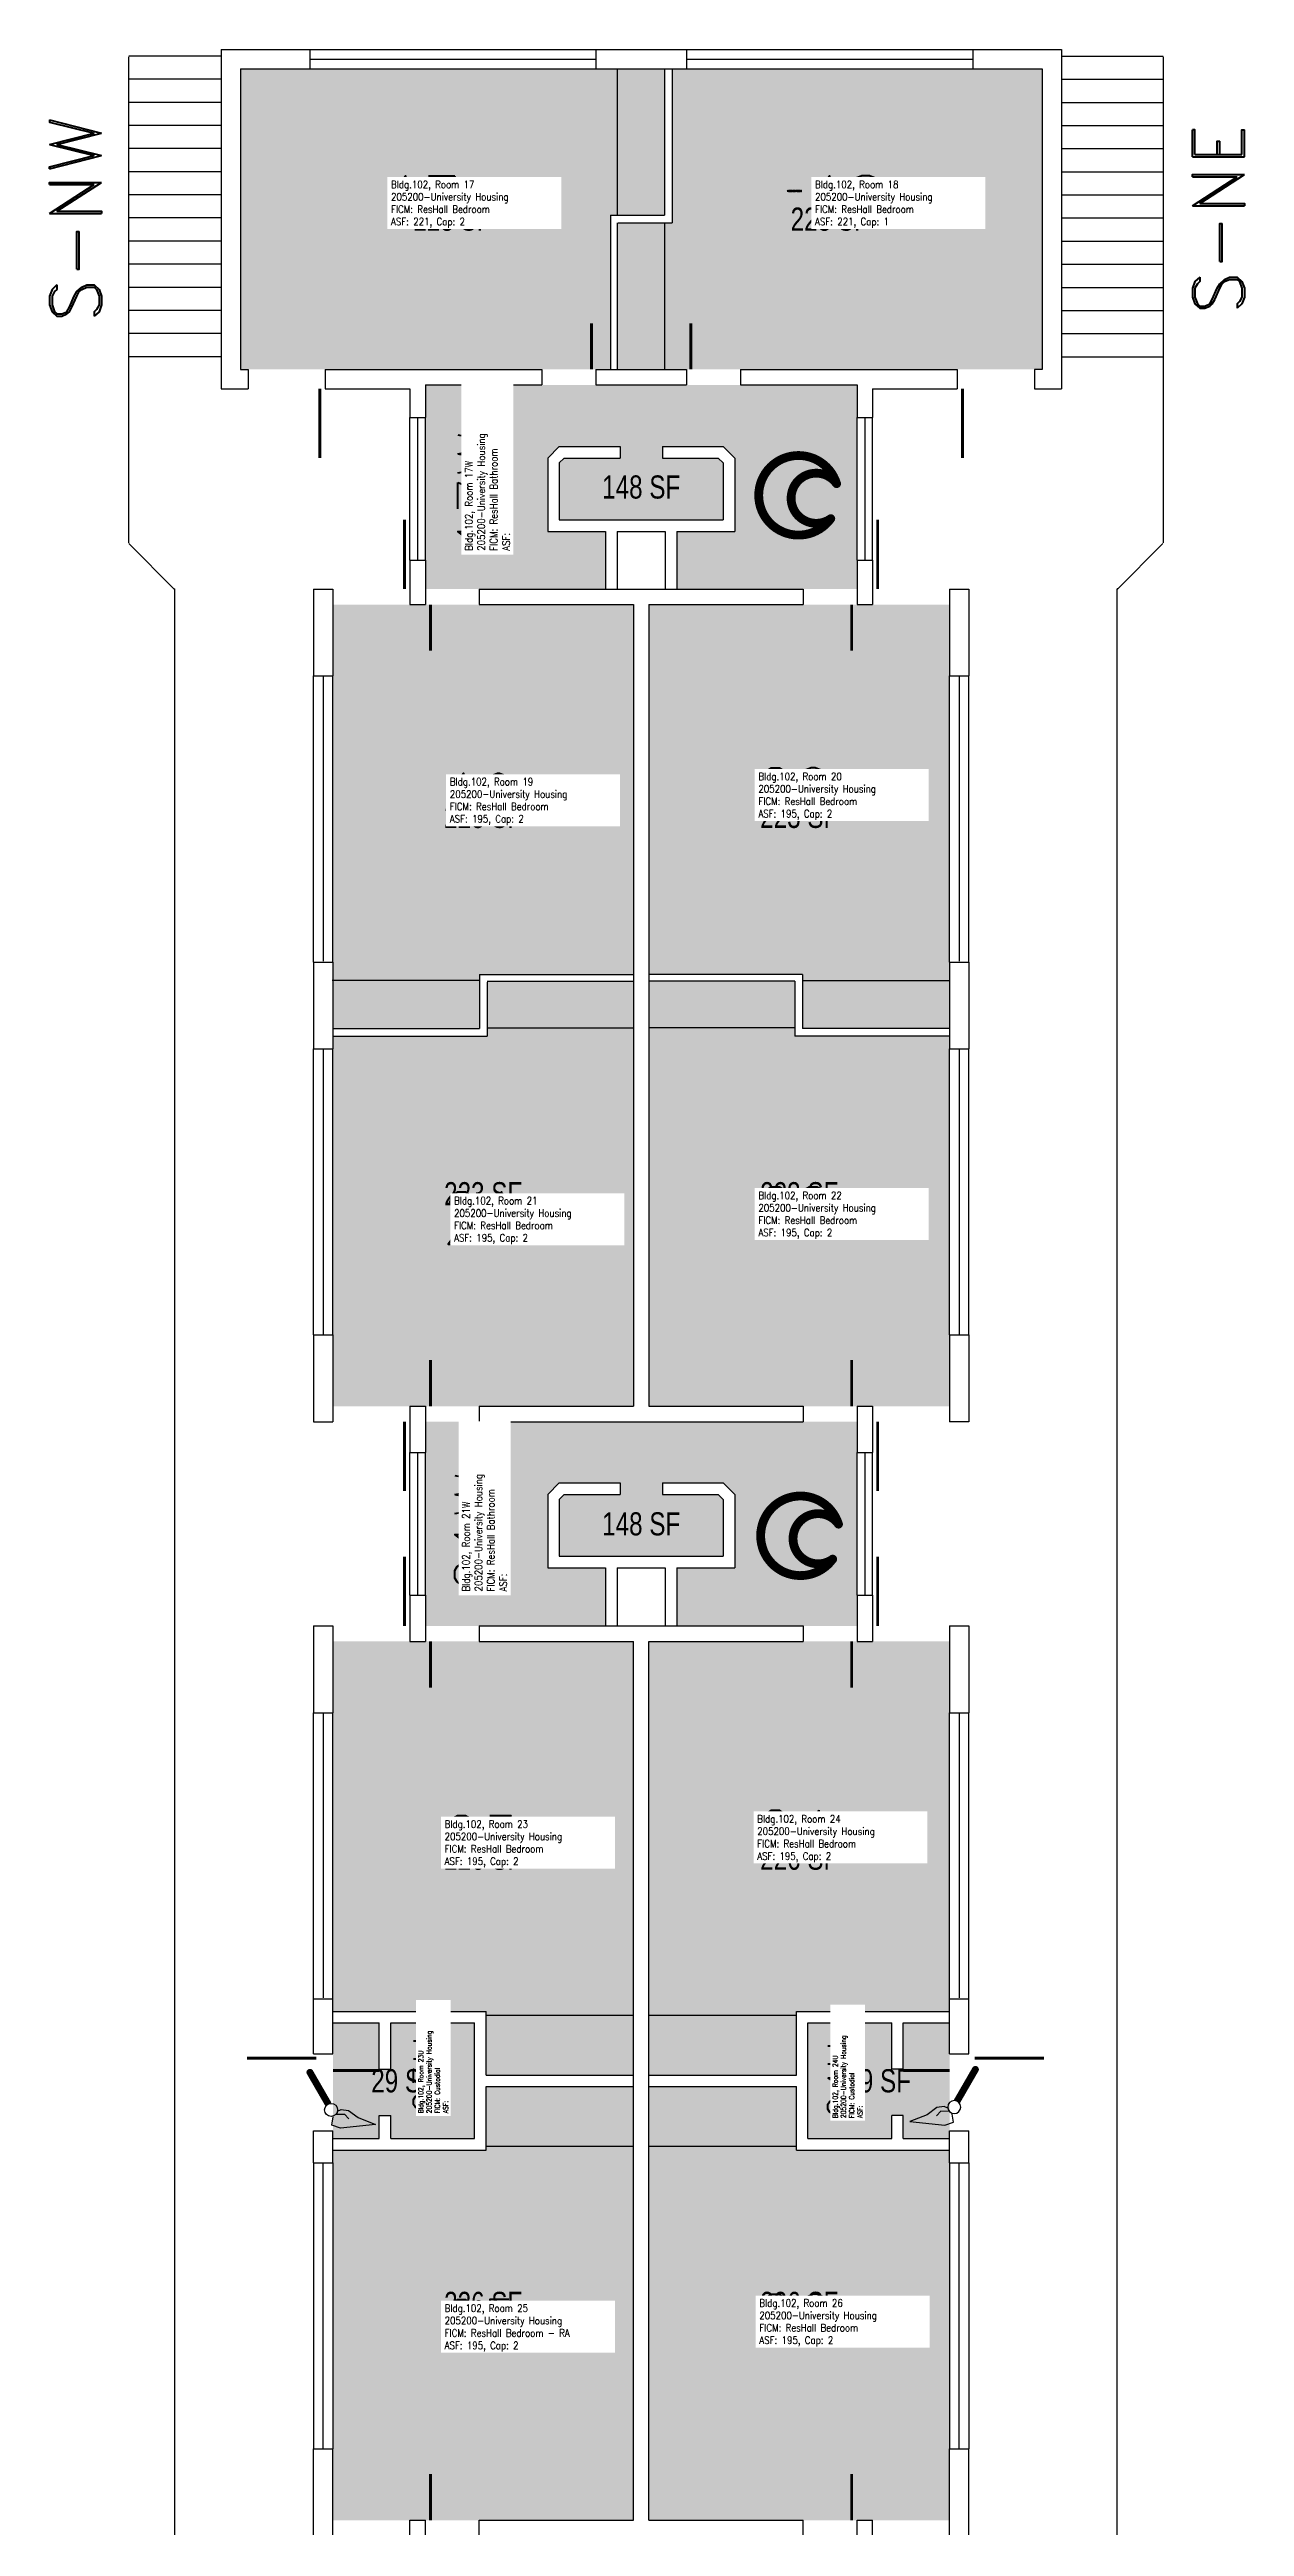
# Model space of a CAD drawing. Header units: inches. Extents: x -101 to 536, y 0 to 2108.
# Drawn here: x -89 to 531, y 823 to 2108 of the extents above; entities that cross this region are included whole.
import ezdxf
from ezdxf.enums import TextEntityAlignment as Align

# ---------------------------------------------------------------- set-up
doc = ezdxf.new("R2010")
doc.units = ezdxf.units.IN
doc.header["$LTSCALE"] = 100
doc.header["$MEASUREMENT"] = 0
doc.layers.get('0').update_dxf_attribs({"linetype": 'CONTINUOUS'})
for name, color, linetype in [('A-DOOR', 2, 'CONTINUOUS'), ('A-GLAZ', 1, 'CONTINUOUS'), ('A-GLAZ-SILL', 2, 'CONTINUOUS'), ('A-IDEN-ICON', 4, 'CONTINUOUS'), ('A-IDEN-RNUM', 7, 'CONTINUOUS'), ('A-IDEN-SNUM', 4, 'CONTINUOUS'), ('A-IDEN-TEXT', 4, 'CONTINUOUS'), ('A-IDEN-VNUM', 4, 'CONTINUOUS'), ('A-SITE', 3, 'CONTINUOUS'), ('A-WALL', 5, 'CONTINUOUS'), ('AREA-TEXT', 3, 'CONTINUOUS'), ('Rooms-Category-Color', 7, 'CONTINUOUS'), ('Rooms-College-Color', 7, 'CONTINUOUS'), ('Rooms-Department-Color', 7, 'CONTINUOUS'), ('Rooms-Division-Color', 7, 'CONTINUOUS'), ('Rooms-Information', 7, 'CONTINUOUS')]:
    doc.layers.add(name, color=color, linetype=linetype)
doc.styles.add('AREA', font='arial.ttf', dxfattribs={"width": 0.75, "height": 24})
doc.styles.add('ROOMSNUMBER', font='TXT.SHX', dxfattribs={"height": 1})
doc.styles.add('ROOMVNUMBER', font='simplex.shx', dxfattribs={"width": 0.85})
doc.styles.add('TEXT', font='ROMAND')

# ---------------------------------------------------------------- blocks, each defined once
blk = doc.blocks.new('CPBATH')
at = {"const_width": 0.0127}
for points in [[(0.0571, 0.0168, 0.861492), (-0.0551, 0, 1)], [(0.0571, 0.0168, 0.729002), (-0.0084, -0.0042, 1)], [(-0.0551, 0, 0.726902), (0.0487, -0.0337, 1)], [(-0.0084, -0.0042, 0.609468), (0.0487, -0.0337, 1)]]:
    blk.add_lwpolyline(points, format="xyb", dxfattribs=at)
at = {"const_width": 0.00637}
for points in [[(0.0544, 0.0152, 1), (0.0599, 0.0184, 1)], [(0.0459, -0.0353, 1), (0.0515, -0.0321, 1)]]:
    blk.add_lwpolyline(points, format="xyb", close=True, dxfattribs=at)
blk = doc.blocks.new('CPCUST')
for p, q in [((0.0171, -0.0639), (0.02, -0.0466)), ((0.0262, -0.0408), (0.0446, -0.0406)), ((0.0297, -0.0341), (0.0376, -0.0302)), ((0.0376, -0.0302), (0.0533, -0.0324)), ((0.0446, -0.0406), (0.0543, -0.0505)), ((0.0533, -0.0324), (0.0745, -0.0479)), ((0.0745, -0.0479), (0.1117, -0.0625)), ((0.0358, -0.0705), (0.0171, -0.0639)), ((0.1117, -0.0625), (0.0358, -0.0705))]:
    blk.add_line(p, q)
at = {"const_width": 0.015}
blk.add_lwpolyline([(-0.03, 0.05), (0.01, -0.0193)], dxfattribs=at)
at = {"const_width": 0.0075}
blk.add_lwpolyline([(-0.0332, 0.0481, 1), (-0.0268, 0.0519, 1)], format="xyb", close=True, dxfattribs=at)
blk.add_circle((0.0158, -0.0313), 0.0141)

msp = doc.modelspace()

# ---------------------------------------------------------------- hatches: boundary and pattern name
at = {"layer": 'Rooms-Category-Color', "true_color": 0x728ef3}
for points in [[(14, 1942), (10, 1942), (10, 2098), (46, 2098), (194.5, 2098), (230, 2098), (230, 2022), (202, 2022), (202, 1942), (166.5, 1942), (54, 1942)], [(422, 1942), (382, 1942), (269.5, 1942), (241.5, 1942), (205.5, 1942), (206, 2018), (234, 2018), (234, 2098), (390, 2098), (426, 2098), (426, 1942)], [(236.5, 1858), (236.5, 1828), (302, 1828), (330, 1828), (330, 1843), (330, 1917), (330, 1934), (269.5, 1934), (241.5, 1934), (194.5, 1934), (166.5, 1934), (106, 1934), (106, 1917), (106, 1843), (106, 1828), (134, 1828), (199.5, 1828), (199.5, 1858), (169.5, 1858), (169.5, 1896), (175.5, 1902), (207, 1902), (207, 1896), (178, 1896), (175.5, 1893.5), (175.5, 1864), (260.5, 1864), (260.5, 1893.5), (258, 1896), (229, 1896), (229, 1902), (260.5, 1902), (266.5, 1896), (266.5, 1858)], [(134.1, 1628.1), (134.1, 1600.1), (58, 1600.1), (58, 1634.5), (58, 1783), (58, 1820), (134, 1820), (214, 1820), (214, 1628.1)], [(378, 1600.1), (301.7, 1600.1), (301.7, 1628.1), (222, 1628.1), (222, 1820), (302, 1820), (378, 1820), (378, 1783), (378, 1634.5)], [(106, 1404), (134, 1404), (58, 1404), (58, 1441), (58, 1596.1), (138.1, 1596.1), (138.1, 1624.1), (214, 1624.6), (214, 1404), (134, 1404)], [(297.7, 1596.1), (297.7, 1624.6), (222, 1624.6), (222, 1404), (302, 1404), (378, 1404), (378, 1441), (378, 1596.1)], [(199.5, 1290), (199.5, 1320.2), (169.5, 1320.2), (169.5, 1358.2), (175.5, 1364.2), (207, 1364.2), (207, 1358.2), (178, 1358.2), (175.5, 1355.7), (175.5, 1326.2), (260.5, 1326.2), (260.5, 1355.7), (258, 1358.2), (229, 1358.2), (229, 1364.2), (260.5, 1364.2), (266.5, 1358.2), (266.5, 1320.2), (236.5, 1320.2), (236.5, 1290), (302, 1290), (330, 1290), (330, 1306), (330, 1380), (330, 1396), (302, 1396), (134, 1396), (106, 1396), (106, 1380), (106, 1306), (106, 1290), (134, 1290)], [(58, 1245), (58, 1090), (137.5, 1090), (137.5, 1057), (214, 1057), (214, 1282), (58, 1282)], [(378, 1090), (378, 1245), (378, 1282), (222, 1282), (222, 1057), (298.5, 1057), (298.5, 1090)], [(137.5, 1018), (137.5, 1051), (214, 1051), (214, 826), (134, 826), (58, 826), (58, 863), (58, 1018)], [(298.5, 1018), (298.5, 1051), (222, 1051), (222, 826), (302, 826), (378, 826), (378, 863), (378, 1018)]]:
    msp.add_hatch(color=171, dxfattribs=at).paths.add_polyline_path(points)
at = {"layer": 'Rooms-Category-Color', "true_color": 0xadadad}
for points in [[(82, 1060), (88, 1060), (88, 1084), (131.5, 1084), (131.5, 1024), (88, 1024), (88, 1036), (82, 1036), (82, 1024), (58, 1024), (58, 1068), (58, 1084), (82, 1084)], [(354, 1024), (354, 1036), (348, 1036), (348, 1024), (304.5, 1024), (304.5, 1084), (348, 1084), (348, 1060), (354, 1060), (354, 1084), (378, 1084), (378, 1068), (378, 1024)]]:
    msp.add_hatch(color=253, dxfattribs=at).paths.add_polyline_path(points)
at = {"layer": 'Rooms-College-Color', "true_color": 0xadadad}
for points in [[(14, 1942), (10, 1942), (10, 2098), (46, 2098), (194.5, 2098), (230, 2098), (230, 2022), (202, 2022), (202, 1942), (166.5, 1942), (54, 1942)], [(422, 1942), (382, 1942), (269.5, 1942), (241.5, 1942), (205.5, 1942), (206, 2018), (234, 2018), (234, 2098), (390, 2098), (426, 2098), (426, 1942)], [(236.5, 1858), (236.5, 1828), (302, 1828), (330, 1828), (330, 1843), (330, 1917), (330, 1934), (269.5, 1934), (241.5, 1934), (194.5, 1934), (166.5, 1934), (106, 1934), (106, 1917), (106, 1843), (106, 1828), (134, 1828), (199.5, 1828), (199.5, 1858), (169.5, 1858), (169.5, 1896), (175.5, 1902), (207, 1902), (207, 1896), (178, 1896), (175.5, 1893.5), (175.5, 1864), (260.5, 1864), (260.5, 1893.5), (258, 1896), (229, 1896), (229, 1902), (260.5, 1902), (266.5, 1896), (266.5, 1858)], [(134.1, 1628.1), (134.1, 1600.1), (58, 1600.1), (58, 1634.5), (58, 1783), (58, 1820), (134, 1820), (214, 1820), (214, 1628.1)], [(378, 1600.1), (301.7, 1600.1), (301.7, 1628.1), (222, 1628.1), (222, 1820), (302, 1820), (378, 1820), (378, 1783), (378, 1634.5)], [(106, 1404), (134, 1404), (58, 1404), (58, 1441), (58, 1596.1), (138.1, 1596.1), (138.1, 1624.1), (214, 1624.6), (214, 1404), (134, 1404)], [(297.7, 1596.1), (297.7, 1624.6), (222, 1624.6), (222, 1404), (302, 1404), (378, 1404), (378, 1441), (378, 1596.1)], [(199.5, 1290), (199.5, 1320.2), (169.5, 1320.2), (169.5, 1358.2), (175.5, 1364.2), (207, 1364.2), (207, 1358.2), (178, 1358.2), (175.5, 1355.7), (175.5, 1326.2), (260.5, 1326.2), (260.5, 1355.7), (258, 1358.2), (229, 1358.2), (229, 1364.2), (260.5, 1364.2), (266.5, 1358.2), (266.5, 1320.2), (236.5, 1320.2), (236.5, 1290), (302, 1290), (330, 1290), (330, 1306), (330, 1380), (330, 1396), (302, 1396), (134, 1396), (106, 1396), (106, 1380), (106, 1306), (106, 1290), (134, 1290)], [(58, 1245), (58, 1090), (137.5, 1090), (137.5, 1057), (214, 1057), (214, 1282), (58, 1282)], [(378, 1090), (378, 1245), (378, 1282), (222, 1282), (222, 1057), (298.5, 1057), (298.5, 1090)], [(82, 1060), (88, 1060), (88, 1084), (131.5, 1084), (131.5, 1024), (88, 1024), (88, 1036), (82, 1036), (82, 1024), (58, 1024), (58, 1068), (58, 1084), (82, 1084)], [(354, 1024), (354, 1036), (348, 1036), (348, 1024), (304.5, 1024), (304.5, 1084), (348, 1084), (348, 1060), (354, 1060), (354, 1084), (378, 1084), (378, 1068), (378, 1024)], [(137.5, 1018), (137.5, 1051), (214, 1051), (214, 826), (134, 826), (58, 826), (58, 863), (58, 1018)], [(298.5, 1018), (298.5, 1051), (222, 1051), (222, 826), (302, 826), (378, 826), (378, 863), (378, 1018)]]:
    msp.add_hatch(color=253, dxfattribs=at).paths.add_polyline_path(points)
at = {"layer": 'Rooms-Department-Color', "true_color": 0x604aed}
for points in [[(14, 1942), (10, 1942), (10, 2098), (46, 2098), (194.5, 2098), (230, 2098), (230, 2022), (202, 2022), (202, 1942), (166.5, 1942), (54, 1942)], [(422, 1942), (382, 1942), (269.5, 1942), (241.5, 1942), (205.5, 1942), (206, 2018), (234, 2018), (234, 2098), (390, 2098), (426, 2098), (426, 1942)], [(236.5, 1858), (236.5, 1828), (302, 1828), (330, 1828), (330, 1843), (330, 1917), (330, 1934), (269.5, 1934), (241.5, 1934), (194.5, 1934), (166.5, 1934), (106, 1934), (106, 1917), (106, 1843), (106, 1828), (134, 1828), (199.5, 1828), (199.5, 1858), (169.5, 1858), (169.5, 1896), (175.5, 1902), (207, 1902), (207, 1896), (178, 1896), (175.5, 1893.5), (175.5, 1864), (260.5, 1864), (260.5, 1893.5), (258, 1896), (229, 1896), (229, 1902), (260.5, 1902), (266.5, 1896), (266.5, 1858)], [(134.1, 1628.1), (134.1, 1600.1), (58, 1600.1), (58, 1634.5), (58, 1783), (58, 1820), (134, 1820), (214, 1820), (214, 1628.1)], [(378, 1600.1), (301.7, 1600.1), (301.7, 1628.1), (222, 1628.1), (222, 1820), (302, 1820), (378, 1820), (378, 1783), (378, 1634.5)], [(106, 1404), (134, 1404), (58, 1404), (58, 1441), (58, 1596.1), (138.1, 1596.1), (138.1, 1624.1), (214, 1624.6), (214, 1404), (134, 1404)], [(297.7, 1596.1), (297.7, 1624.6), (222, 1624.6), (222, 1404), (302, 1404), (378, 1404), (378, 1441), (378, 1596.1)], [(199.5, 1290), (199.5, 1320.2), (169.5, 1320.2), (169.5, 1358.2), (175.5, 1364.2), (207, 1364.2), (207, 1358.2), (178, 1358.2), (175.5, 1355.7), (175.5, 1326.2), (260.5, 1326.2), (260.5, 1355.7), (258, 1358.2), (229, 1358.2), (229, 1364.2), (260.5, 1364.2), (266.5, 1358.2), (266.5, 1320.2), (236.5, 1320.2), (236.5, 1290), (302, 1290), (330, 1290), (330, 1306), (330, 1380), (330, 1396), (302, 1396), (134, 1396), (106, 1396), (106, 1380), (106, 1306), (106, 1290), (134, 1290)], [(58, 1245), (58, 1090), (137.5, 1090), (137.5, 1057), (214, 1057), (214, 1282), (58, 1282)], [(378, 1090), (378, 1245), (378, 1282), (222, 1282), (222, 1057), (298.5, 1057), (298.5, 1090)], [(137.5, 1018), (137.5, 1051), (214, 1051), (214, 826), (134, 826), (58, 826), (58, 863), (58, 1018)], [(298.5, 1018), (298.5, 1051), (222, 1051), (222, 826), (302, 826), (378, 826), (378, 863), (378, 1018)]]:
    msp.add_hatch(color=173, dxfattribs=at).paths.add_polyline_path(points)
at = {"layer": 'Rooms-Department-Color', "true_color": 0xacacac}
for points in [[(82, 1060), (88, 1060), (88, 1084), (131.5, 1084), (131.5, 1024), (88, 1024), (88, 1036), (82, 1036), (82, 1024), (58, 1024), (58, 1068), (58, 1084), (82, 1084)], [(354, 1024), (354, 1036), (348, 1036), (348, 1024), (304.5, 1024), (304.5, 1084), (348, 1084), (348, 1060), (354, 1060), (354, 1084), (378, 1084), (378, 1068), (378, 1024)]]:
    msp.add_hatch(color=253, dxfattribs=at).paths.add_polyline_path(points)
at = {"layer": 'Rooms-Division-Color', "true_color": 0x604aed}
for points in [[(14, 1942), (10, 1942), (10, 2098), (46, 2098), (194.5, 2098), (230, 2098), (230, 2022), (202, 2022), (202, 1942), (166.5, 1942), (54, 1942)], [(422, 1942), (382, 1942), (269.5, 1942), (241.5, 1942), (205.5, 1942), (206, 2018), (234, 2018), (234, 2098), (390, 2098), (426, 2098), (426, 1942)], [(236.5, 1858), (236.5, 1828), (302, 1828), (330, 1828), (330, 1843), (330, 1917), (330, 1934), (269.5, 1934), (241.5, 1934), (194.5, 1934), (166.5, 1934), (106, 1934), (106, 1917), (106, 1843), (106, 1828), (134, 1828), (199.5, 1828), (199.5, 1858), (169.5, 1858), (169.5, 1896), (175.5, 1902), (207, 1902), (207, 1896), (178, 1896), (175.5, 1893.5), (175.5, 1864), (260.5, 1864), (260.5, 1893.5), (258, 1896), (229, 1896), (229, 1902), (260.5, 1902), (266.5, 1896), (266.5, 1858)], [(134.1, 1628.1), (134.1, 1600.1), (58, 1600.1), (58, 1634.5), (58, 1783), (58, 1820), (134, 1820), (214, 1820), (214, 1628.1)], [(378, 1600.1), (301.7, 1600.1), (301.7, 1628.1), (222, 1628.1), (222, 1820), (302, 1820), (378, 1820), (378, 1783), (378, 1634.5)], [(106, 1404), (134, 1404), (58, 1404), (58, 1441), (58, 1596.1), (138.1, 1596.1), (138.1, 1624.1), (214, 1624.6), (214, 1404), (134, 1404)], [(297.7, 1596.1), (297.7, 1624.6), (222, 1624.6), (222, 1404), (302, 1404), (378, 1404), (378, 1441), (378, 1596.1)], [(199.5, 1290), (199.5, 1320.2), (169.5, 1320.2), (169.5, 1358.2), (175.5, 1364.2), (207, 1364.2), (207, 1358.2), (178, 1358.2), (175.5, 1355.7), (175.5, 1326.2), (260.5, 1326.2), (260.5, 1355.7), (258, 1358.2), (229, 1358.2), (229, 1364.2), (260.5, 1364.2), (266.5, 1358.2), (266.5, 1320.2), (236.5, 1320.2), (236.5, 1290), (302, 1290), (330, 1290), (330, 1306), (330, 1380), (330, 1396), (302, 1396), (134, 1396), (106, 1396), (106, 1380), (106, 1306), (106, 1290), (134, 1290)], [(58, 1245), (58, 1090), (137.5, 1090), (137.5, 1057), (214, 1057), (214, 1282), (58, 1282)], [(378, 1090), (378, 1245), (378, 1282), (222, 1282), (222, 1057), (298.5, 1057), (298.5, 1090)], [(137.5, 1018), (137.5, 1051), (214, 1051), (214, 826), (134, 826), (58, 826), (58, 863), (58, 1018)], [(298.5, 1018), (298.5, 1051), (222, 1051), (222, 826), (302, 826), (378, 826), (378, 863), (378, 1018)]]:
    msp.add_hatch(color=173, dxfattribs=at).paths.add_polyline_path(points)
at = {"layer": 'Rooms-Division-Color', "true_color": 0xadadad}
for points in [[(82, 1060), (88, 1060), (88, 1084), (131.5, 1084), (131.5, 1024), (88, 1024), (88, 1036), (82, 1036), (82, 1024), (58, 1024), (58, 1068), (58, 1084), (82, 1084)], [(354, 1024), (354, 1036), (348, 1036), (348, 1024), (304.5, 1024), (304.5, 1084), (348, 1084), (348, 1060), (354, 1060), (354, 1084), (378, 1084), (378, 1068), (378, 1024)]]:
    msp.add_hatch(color=253, dxfattribs=at).paths.add_polyline_path(points)

# ---------------------------------------------------------------- linework, layer by layer
at = {"layer": 'A-DOOR'}
for p, q in [((205.5, 2098), (205.5, 2022)), ((230, 2018), (230, 1942)), ((134.2, 1624.9), (57.7, 1624.9)), ((301.6, 1624.9), (378.1, 1624.9)), ((138.2, 1600.4), (214.1, 1600.4)), ((297.6, 1600.4), (221.7, 1600.4)), ((137.5, 1088), (214, 1088)), ((222, 1088), (298.5, 1088)), ((137.5, 1020), (214, 1020)), ((222, 1020), (298.5, 1020))]:
    msp.add_line(p, q, dxfattribs=at)
for points in [[(192.2, 1942, 1.5, 1.5, 0), (192.2, 1966, 0, 0, 0), (193, 1966, 0, 0, 0.414214), (169, 1942, 0, 0, 0.414214)], [(243.7, 1942, 1.5, 1.5, 0), (243.7, 1966, 0, 0, 0), (243, 1966, 0, 0, -0.414214), (267, 1942, 0, 0, -0.414214)], [(51.2, 1932, 1.5, 1.5, 0), (51.2, 1896, 0, 0, 0), (50.5, 1896, 0, 0, -0.414214), (16, 1933.5, 0, 0, -0.414214)], [(384.7, 1932, 1.5, 1.5, 0), (384.7, 1896, 0, 0, 0), (385.5, 1896, 0, 0, 0.414214), (420, 1933.5, 0, 0, 0.414214)], [(95.2, 1828, 1.5, 1.5, 0), (95.2, 1864, 0, 0, 0), (94.5, 1864, 0, 0, 0.414214), (60, 1826.5, 0, 0, 0.414214)], [(340.7, 1828, 1.5, 1.5, 0), (340.7, 1864, 0, 0, 0), (341.5, 1864, 0, 0, -0.414214), (376, 1826.5, 0, 0, -0.414214)], [(108.7, 1820, 1.5, 1.5, 0), (108.7, 1796, 0, 0, 0), (108, 1796, 0, 0, 0.414214), (132, 1820, 0, 0, 0.414214)], [(327.2, 1820, 1.5, 1.5, 0), (327.2, 1796, 0, 0, 0), (328, 1796, 0, 0, -0.414214), (304, 1820, 0, 0, -0.414214)], [(108.7, 1404, 1.5, 1.5, 0), (108.7, 1428, 0, 0, 0), (108, 1428, 0, 0, -0.414214), (132, 1404, 0, 0, -0.414214)], [(327.2, 1404, 1.5, 1.5, 0), (327.2, 1428, 0, 0, 0), (328, 1428, 0, 0, 0.414214), (304, 1404, 0, 0, 0.414214)], [(95.2, 1396, 1.5, 1.5, 0), (95.2, 1360, 0, 0, 0), (94.5, 1360, 0, 0, -0.414214), (60, 1397.5, 0, 0, -0.414214)], [(340.7, 1396, 1.5, 1.5, 0), (340.7, 1360, 0, 0, 0), (341.5, 1360, 0, 0, 0.414214), (376, 1397.5, 0, 0, 0.414214)], [(95.2, 1290, 1.5, 1.5, 0), (95.2, 1326, 0, 0, 0), (94.5, 1326, 0, 0, 0.414214), (60, 1288.5, 0, 0, 0.414214)], [(340.7, 1290, 1.5, 1.5, 0), (340.7, 1326, 0, 0, 0), (341.5, 1326, 0, 0, -0.414214), (376, 1288.5, 0, 0, -0.414214)], [(108.7, 1282, 1.5, 1.5, 0), (108.7, 1258, 0, 0, 0), (108, 1258, 0, 0, 0.414214), (132, 1282, 0, 0, 0.414214)], [(327.2, 1282, 1.5, 1.5, 0), (327.2, 1258, 0, 0, 0), (328, 1258, 0, 0, -0.414214), (304, 1282, 0, 0, -0.414214)], [(49.5, 1065.8, 1.5, 1.5, 0), (13.5, 1065.8, 0, 0, 0), (13.5, 1065, 0, 0, 0.414214), (51, 1030.5, 0, 0, 0.414214)], [(82, 1059.3, 1.5, 1.5, 0), (58, 1059.3, 0, 0, 0), (58, 1060, 0, 0, 0.414214), (82, 1036, 0, 0, 0.414214)], [(354, 1059.3, 1.5, 1.5, 0), (378, 1059.3, 0, 0, 0), (378, 1060, 0, 0, -0.414214), (354, 1036, 0, 0, -0.414214)], [(391, 1065.8, 1.5, 1.5, 0), (427, 1065.8, 0, 0, 0), (427, 1065, 0, 0, -0.414214), (389.5, 1030.5, 0, 0, -0.414214)], [(108.7, 826, 1.5, 1.5, 0), (108.7, 850, 0, 0, 0), (108, 850, 0, 0, -0.414214), (132, 826, 0, 0, -0.414214)], [(327.2, 826, 1.5, 1.5, 0), (327.2, 850, 0, 0, 0), (328, 850, 0, 0, 0.414214), (304, 826, 0, 0, 0.414214)]]:
    msp.add_lwpolyline(points, format="xyseb", dxfattribs=at)
at = {"layer": 'A-GLAZ'}
for p, q in [((46, 2103), (194.5, 2103)), ((241.5, 2103), (390, 2103)), ((102, 1917), (102, 1843)), ((334, 1917), (334, 1843)), ((53, 1783), (53, 1635)), ((383, 1783), (383, 1635)), ((53, 1589), (53, 1441)), ((383, 1589), (383, 1441)), ((102, 1380), (102, 1306)), ((334, 1380), (334, 1306)), ((53, 1245), (53, 1097)), ((383, 1245), (383, 1097)), ((53, 863), (53, 1011)), ((383, 863), (383, 1011))]:
    msp.add_line(p, q, dxfattribs=at)
at = {"layer": 'A-GLAZ-SILL'}
for p, q in [((46, 2108), (194.5, 2108)), ((241.5, 2108), (390, 2108)), ((46, 2098), (194.5, 2098)), ((241.5, 2098), (390, 2098)), ((98, 1843), (98, 1917)), ((106, 1843), (106, 1917)), ((330, 1843), (330, 1917)), ((338, 1843), (338, 1917)), ((48, 1634.5), (48, 1783)), ((58, 1634.5), (58, 1783)), ((378, 1634.5), (378, 1783)), ((388, 1634.5), (388, 1783)), ((48, 1441), (48, 1589.5)), ((58, 1441), (58, 1589.5)), ((378, 1441), (378, 1589.5)), ((388, 1441), (388, 1589.5)), ((98, 1306), (98, 1380)), ((106, 1306), (106, 1380)), ((330, 1306), (330, 1380)), ((338, 1306), (338, 1380)), ((48, 1096.5), (48, 1245)), ((58, 1096.5), (58, 1245)), ((378, 1096.5), (378, 1245)), ((388, 1096.5), (388, 1245)), ((48, 1011.5), (48, 863)), ((58, 1011.5), (58, 863)), ((378, 1011.5), (378, 863)), ((388, 1011.5), (388, 863))]:
    msp.add_line(p, q, dxfattribs=at)
at = {"layer": 'A-SITE'}
for p, q in [((-48, 2104.3), (-48, 1852.1)), ((0, 2104.6), (-47.9, 2104.6)), ((436, 2104.6), (488.8, 2104.6)), ((488.9, 2104.3), (488.9, 1852.1)), ((0, 2092.6), (-47.9, 2092.6)), ((436, 2092.6), (488.8, 2092.6)), ((0, 2080.6), (-47.9, 2080.6)), ((436, 2080.6), (488.8, 2080.6)), ((0, 2068.6), (-47.9, 2068.6)), ((0, 2056.6), (-47.9, 2056.6)), ((436, 2068.6), (488.8, 2068.6)), ((436, 2056.6), (488.8, 2056.6)), ((0, 2044.6), (-47.9, 2044.6)), ((436, 2044.6), (488.8, 2044.6)), ((0, 2032.6), (-47.9, 2032.6)), ((436, 2032.6), (488.8, 2032.6)), ((0, 2020.6), (-47.9, 2020.6)), ((436, 2020.6), (488.8, 2020.6)), ((0, 2008.6), (-47.9, 2008.6)), ((436, 2008.6), (488.8, 2008.6)), ((0, 1996.6), (-47.9, 1996.6)), ((436, 1996.6), (488.8, 1996.6)), ((0, 1984.6), (-47.9, 1984.6)), ((436, 1984.6), (488.8, 1984.6)), ((0, 1972.6), (-47.9, 1972.6)), ((436, 1972.6), (488.8, 1972.6)), ((0, 1960.6), (-47.9, 1960.6)), ((436, 1960.6), (488.8, 1960.6)), ((0, 1948.6), (-47.9, 1948.6)), ((436, 1948.6), (488.8, 1948.6)), ((-47.8, 1851.7), (-24.1, 1827.9)), ((488.7, 1851.7), (465, 1827.9)), ((-24.4, 1828.1), (-24, 1828.1)), ((-24, 279.5), (-24, 1828.1)), ((-24, 279.5), (-24, 1828.1)), ((464.9, 279.5), (464.9, 1828.1)), ((465.2, 1828.1), (464.9, 1828.1)), ((464.9, 279.5), (464.9, 1828.1))]:
    msp.add_line(p, q, dxfattribs=at)
at = {"layer": 'A-WALL'}
for p, q in [((0, 2108), (46, 2108)), ((0, 2108), (0, 1932)), ((46, 2108), (46, 2098)), ((194.5, 2108), (194.5, 2098)), ((194.5, 2108), (241.5, 2108)), ((241.5, 2108), (241.5, 2098)), ((390, 2108), (390, 2098)), ((390, 2108), (436, 2108)), ((436, 2108), (436, 1932)), ((10, 2098), (10, 1942)), ((10, 2098), (46, 2098)), ((194.5, 2098), (241.5, 2098)), ((230, 2098), (230, 2022)), ((234, 2098), (234, 2018)), ((390, 2098), (426, 2098)), ((426, 2098), (426, 1942)), ((202, 2022), (202, 1942)), ((202, 2022), (230, 2022)), ((205.5, 2018), (205.5, 1942)), ((206, 2018), (234, 2018)), ((10, 1942), (14, 1942)), ((14, 1942), (14, 1932)), ((54, 1942), (166.5, 1942)), ((54, 1942), (54, 1932)), ((166.5, 1942), (166.5, 1934)), ((194.5, 1942), (194.5, 1934)), ((194.5, 1942), (241.5, 1942)), ((241.5, 1942), (241.5, 1934)), ((269.5, 1942), (269.5, 1934)), ((269.5, 1942), (382, 1942)), ((382, 1942), (382, 1932)), ((422, 1942), (422, 1932)), ((426, 1942), (422, 1942)), ((0, 1932), (14, 1932)), ((54, 1932), (98, 1932)), ((98, 1932), (98, 1917)), ((106, 1934), (106, 1917)), ((106, 1934), (166.5, 1934)), ((194.5, 1934), (241.5, 1934)), ((269.5, 1934), (330, 1934)), ((330, 1934), (330, 1917)), ((338, 1932), (338, 1917)), ((338, 1932), (382, 1932)), ((422, 1932), (436, 1932)), ((98, 1917), (106, 1917)), ((330, 1917), (338, 1917)), ((175.5, 1902), (169.5, 1896)), ((169.5, 1896), (169.5, 1858)), ((175.5, 1902), (207, 1902)), ((175.5, 1893.5), (178, 1896)), ((175.5, 1893.5), (175.5, 1864)), ((178, 1896), (207, 1896)), ((207, 1902), (207, 1896)), ((229, 1902), (229, 1896)), ((229, 1902), (260.5, 1902)), ((229, 1896), (258, 1896)), ((258, 1896), (260.5, 1893.5)), ((266.5, 1896), (260.5, 1902)), ((260.5, 1893.5), (260.5, 1864)), ((266.5, 1896), (266.5, 1858)), ((175.5, 1864), (260.5, 1864)), ((169.5, 1858), (199.5, 1858)), ((199.5, 1858), (199.5, 1828)), ((205.5, 1858), (205.5, 1828)), ((205.5, 1858), (230.5, 1858)), ((230.5, 1858), (230.5, 1828)), ((236.5, 1858), (236.5, 1828)), ((236.5, 1858), (266.5, 1858)), ((98, 1843), (106, 1843)), ((98, 1843), (98, 1820)), ((106, 1843), (106, 1820)), ((330, 1843), (330, 1820)), ((330, 1843), (338, 1843)), ((338, 1843), (338, 1820)), ((48, 1828), (58, 1828)), ((48, 1828), (58, 1828)), ((48, 1828), (48, 1783)), ((58, 1828), (58, 1783)), ((134, 1828), (302, 1828)), ((134, 1828), (134, 1820)), ((302, 1828), (302, 1820)), ((378, 1828), (378, 1783)), ((378, 1828), (388, 1828)), ((388, 1828), (388, 1783)), ((98, 1820), (106, 1820)), ((134, 1820), (214, 1820)), ((214, 1820), (214, 1404)), ((222, 1820), (222, 1404)), ((222, 1820), (302, 1820)), ((330, 1820), (338, 1820)), ((48, 1783), (58, 1783)), ((378, 1783), (388, 1783)), ((48, 1634.5), (58, 1634.5)), ((48, 1634.5), (48, 1589.5)), ((58, 1634.5), (58, 1589.5)), ((378, 1634.5), (388, 1634.5)), ((378, 1634.5), (378, 1589.5)), ((388, 1634.5), (388, 1589.5)), ((134.1, 1628.1), (134.1, 1600.1)), ((134.1, 1628.1), (213.7, 1628.1)), ((138.1, 1624.6), (213.7, 1624.6)), ((138.1, 1624.1), (138.1, 1596.1)), ((301.7, 1628.1), (222, 1628.1)), ((297.7, 1624.6), (222, 1624.6)), ((297.7, 1624.6), (297.7, 1596.1)), ((301.7, 1628.1), (301.7, 1600.1)), ((58.1, 1600.1), (134.1, 1600.1)), ((58.1, 1596.1), (138.1, 1596.1)), ((377.7, 1596.1), (297.7, 1596.1)), ((377.7, 1600.1), (301.7, 1600.1)), ((48, 1589.5), (58, 1589.5)), ((378, 1589.5), (388, 1589.5)), ((48, 1441), (58, 1441)), ((48, 1441), (48, 1396)), ((58, 1441), (58, 1396)), ((378, 1441), (388, 1441)), ((378, 1441), (378, 1396)), ((388, 1441), (388, 1396)), ((98, 1404), (106, 1404)), ((98, 1404), (98, 1380)), ((106, 1404), (106, 1380)), ((134, 1404), (134, 1396)), ((134, 1404), (214, 1404)), ((222, 1404), (302, 1404)), ((302, 1404), (302, 1396)), ((330, 1404), (330, 1380)), ((330, 1404), (338, 1404)), ((338, 1404), (338, 1380)), ((48, 1396), (58, 1396)), ((134, 1396), (302, 1396)), ((388, 1396), (378, 1396)), ((98, 1380), (106, 1380)), ((330, 1380), (338, 1380)), ((169.5, 1358.2), (175.5, 1364.2)), ((175.5, 1364.2), (207, 1364.2)), ((207, 1364.2), (207, 1358.2)), ((229, 1364.2), (229, 1358.2)), ((229, 1364.2), (260.5, 1364.2)), ((266.5, 1358.2), (260.5, 1364.2)), ((169.5, 1358.2), (169.5, 1320.2)), ((178, 1358.2), (175.5, 1355.7)), ((175.5, 1355.7), (175.5, 1326.2)), ((178, 1358.2), (207, 1358.2)), ((229, 1358.2), (258, 1358.2)), ((258, 1358.2), (260.5, 1355.7)), ((260.5, 1355.7), (260.5, 1326.2)), ((266.5, 1358.2), (266.5, 1320.2)), ((175.5, 1326.2), (260.5, 1326.2)), ((169.5, 1320.2), (199.5, 1320.2)), ((199.5, 1320.2), (199.5, 1290.2)), ((205.5, 1320.2), (230.5, 1320.2)), ((205.5, 1320.2), (205.5, 1290.2)), ((230.5, 1320.2), (230.5, 1290.2)), ((236.5, 1320.2), (266.5, 1320.2)), ((236.5, 1320.2), (236.5, 1290.2)), ((98, 1306), (106, 1306)), ((98, 1306), (98, 1282)), ((106, 1306), (106, 1282)), ((330, 1306), (330, 1282)), ((330, 1306), (338, 1306)), ((338, 1306), (338, 1282)), ((48, 1290), (58, 1290)), ((48, 1290), (48, 1245)), ((58, 1290), (58, 1245)), ((134, 1290), (302, 1290)), ((134, 1290), (134, 1282)), ((302, 1290), (302, 1282)), ((378, 1290), (378, 1245)), ((378, 1290), (388, 1290)), ((388, 1290), (388, 1245)), ((98, 1282), (106, 1282)), ((134, 1282), (214, 1282)), ((214, 826), (214, 1282)), ((222, 1282), (302, 1282)), ((222, 826), (222, 1282)), ((330, 1282), (338, 1282)), ((48, 1245), (58, 1245)), ((378, 1245), (388, 1245)), ((48, 1068), (48, 1096.5)), ((48, 1096.5), (58, 1096.5)), ((58, 1068), (58, 1096.5)), ((378, 1068), (378, 1096.5)), ((378, 1096.5), (388, 1096.5)), ((388, 1068), (388, 1096.5)), ((58, 1090), (137.5, 1090)), ((58, 1084), (82, 1084)), ((82, 1060), (82, 1084)), ((88, 1060), (88, 1084)), ((88, 1084), (131.5, 1084)), ((131.5, 1024), (131.5, 1084)), ((137.5, 1057), (137.5, 1090)), ((298.5, 1090), (378, 1090)), ((298.5, 1057), (298.5, 1090)), ((304.5, 1084), (348, 1084)), ((304.5, 1024), (304.5, 1084)), ((348, 1060), (348, 1084)), ((354, 1084), (378, 1084)), ((354, 1060), (354, 1084)), ((48, 1068), (58, 1068)), ((378, 1068), (388, 1068)), ((82, 1060), (88, 1060)), ((137.5, 1057), (214, 1057)), ((222, 1057), (298.5, 1057)), ((354, 1060), (348, 1060)), ((137.5, 1051), (214, 1051)), ((137.5, 1018), (137.5, 1051)), ((222, 1051), (298.5, 1051)), ((298.5, 1018), (298.5, 1051)), ((82, 1036), (88, 1036)), ((82, 1024), (82, 1036)), ((88, 1024), (88, 1036)), ((348, 1024), (348, 1036)), ((354, 1036), (348, 1036)), ((354, 1024), (354, 1036)), ((48, 1028), (58, 1028)), ((48, 1011.5), (48, 1028)), ((58, 1011.5), (58, 1028)), ((58, 1024), (82, 1024)), ((58, 1018), (137.5, 1018)), ((88, 1024), (131.5, 1024)), ((298.5, 1018), (378, 1018)), ((304.5, 1024), (348, 1024)), ((354, 1024), (378, 1024)), ((378, 1028), (388, 1028)), ((378, 1011.5), (378, 1028)), ((388, 1011.5), (388, 1028)), ((48, 1011.5), (58, 1011.5)), ((378, 1011.5), (388, 1011.5)), ((48, 863), (58, 863)), ((48, 818), (48, 863)), ((58, 818), (58, 863)), ((378, 863), (388, 863)), ((378, 818), (378, 863)), ((388, 818), (388, 863)), ((98, 802), (98, 826)), ((98, 826), (106, 826)), ((106, 802), (106, 826)), ((134, 818), (134, 826)), ((134, 826), (214, 826)), ((222, 826), (302, 826)), ((302, 818), (302, 826)), ((330, 802), (330, 826)), ((330, 826), (338, 826)), ((338, 802), (338, 826))]:
    msp.add_line(p, q, dxfattribs=at)

# ---------------------------------------------------------------- block references
at = {"layer": 'A-IDEN-ICON'}
for name, p, xscale, yscale, zscale, rotation in [('CPBATH', (298.8, 1876.7), 360, 360, 360, 5.558422176117147e-11), ('CPBATH', (299.8, 1336.8), 360, 360, 360, 5.558422176117147e-11), ('CPCUST', (53.3, 1046.4), 240, 240, 240, 8.337633264175721e-11), ('CPCUST', (384.2, 1047.9), -240, 239.9999999994691, 240, 8.337330825725074e-11)]:
    msp.add_blockref(name, p, dxfattribs=dict(at, xscale=xscale, yscale=yscale, zscale=zscale, rotation=rotation))

# ---------------------------------------------------------------- texts
at = {"layer": 'A-IDEN-RNUM', "style": 'ROOMSNUMBER', "width": 0.85}
for s, p in [('0017-00', (134.6, 2031.9)), ('0018-00', (297.4, 2034.6)), ('0020-00', (297.4, 1721.8)), ('0019-00', (134.6, 1719.1)), ('0022-00', (297.4, 1504.4)), ('0021-00', (134.6, 1501.7)), ('0023-00', (134.6, 1178.2)), ('0024-00', (297.4, 1180.9)), ('0025-00', (134.6, 927)), ('0026-00', (297.4, 929.7))]:
    msp.add_text(s, height=1, dxfattribs=at).set_placement(p, align=Align.MIDDLE)
for s, p in [('0017-W0', (134.8, 1883.5)), ('0021-W0', (134.8, 1338.5)), ('0023-U0', (108.8, 1056.8)), ('0024-U0', (323.8, 1054.3))]:
    msp.add_text(s, height=1, rotation=90, dxfattribs=at).set_placement(p, align=Align.MIDDLE)
at = {"layer": 'A-IDEN-SNUM', "style": 'ROOMSNUMBER', "width": 0.85}
for s, p in [('1020001700', (134.6, 2031.9)), ('1020001800', (297.4, 2034.6)), ('1020002000', (297.4, 1721.8)), ('1020001900', (134.6, 1719.1)), ('1020002200', (297.4, 1504.4)), ('1020002100', (134.6, 1501.7)), ('1020002300', (134.6, 1178.2)), ('1020002400', (297.4, 1180.9)), ('1020002500', (134.6, 927)), ('1020002600', (297.4, 929.7))]:
    msp.add_text(s, height=1, dxfattribs=at).set_placement(p, align=Align.MIDDLE)
for s, p in [('10200017W0', (134.8, 1883.5)), ('10200021W0', (134.8, 1338.5)), ('10200023U0', (108.8, 1056.8)), ('10200024U0', (323.8, 1054.3))]:
    msp.add_text(s, height=1, rotation=90, dxfattribs=at).set_placement(p, align=Align.MIDDLE)
at = {"layer": 'A-IDEN-TEXT', "style": 'TEXT'}
for s, p in [('S-NW', (-75.5, 2020)), ('S-NE', (517.5, 2020))]:
    msp.add_text(s, height=27, rotation=90, dxfattribs=at).set_placement(p, align=Align.MIDDLE)
at = {"layer": 'A-IDEN-VNUM', "style": 'ROOMVNUMBER', "width": 0.85}
for s, p in [('17', (104.6, 2029)), ('18', (324.6, 2029)), ('20', (297.4, 1721.8)), ('19', (134.6, 1719.1)), ('22', (297.4, 1504.4)), ('21', (134.6, 1501.7)), ('23', (134.6, 1178.2)), ('24', (297.4, 1180.9)), ('25', (134.6, 927)), ('26', (297.4, 929.7))]:
    msp.add_text(s, height=27, dxfattribs=at).set_placement(p, align=Align.MIDDLE)
for s, height, p in [('17W', 27, (136.3, 1878.5)), ('21W', 27, (134.8, 1338.5)), ('23U', 18, (108.8, 1056.8)), ('24U', 18, (323.8, 1054.3))]:
    msp.add_text(s, height=height, rotation=90, dxfattribs=at).set_placement(p, align=Align.MIDDLE)
at = {"layer": 'AREA-TEXT', "style": 'AREA', "width": 0.75}
for s, p in [('223 SF', (120, 2020)), ('223 SF', (315.8, 2020)), ('148 SF', (218, 1881)), ('223 SF', (136, 1710.1)), ('223 SF', (300, 1710.1)), ('223 SF', (136, 1514.3)), ('223 SF', (300, 1514.3)), ('148 SF', (218, 1343)), ('226 SF', (136, 1169.5)), ('226 SF', (300, 1169.5)), ('29 SF', (94.7, 1054)), ('29 SF', (341.2, 1054)), ('226 SF', (136, 938.5)), ('226 SF', (300, 938.5))]:
    msp.add_text(s, height=12, dxfattribs=at).set_placement(p, align=Align.MIDDLE_CENTER)

# ---------------------------------------------------------------- next in the draw order: texts
at = {"layer": 'Rooms-Information', "char_height": 3.857, "width": 86.4, "attachment_point": 7, "style": 'ROOMVNUMBER', "bg_fill": 3, "box_fill_scale": 1.5, "bg_fill_color": 256, "bg_fill_true_color": 13158600, "bg_fill_transparency": 0}
for s, insert in [('Bldg.102, Room 17^M^J205200-University Housing^M^JFICM: ResHall Bedroom^M^JASF: 221, Cap: 2', (88.2, 2015.5)), ('Bldg.102, Room 18^M^J205200-University Housing^M^JFICM: ResHall Bedroom^M^JASF: 221, Cap: 1', (308.2, 2015.5)), ('Bldg.102, Room 19^M^J205200-University Housing^M^JFICM: ResHall Bedroom^M^JASF: 195, Cap: 2', (118.7, 1705.6)), ('Bldg.102, Room 20^M^J205200-University Housing^M^JFICM: ResHall Bedroom^M^JASF: 195, Cap: 2', (278.8, 1708.3)), ('Bldg.102, Room 22^M^J205200-University Housing^M^JFICM: ResHall Bedroom^M^JASF: 195, Cap: 2', (278.8, 1490.9)), ('Bldg.102, Room 21^M^J205200-University Housing^M^JFICM: ResHall Bedroom^M^JASF: 195, Cap: 2', (120.9, 1488.2)), ('Bldg.102, Room 23^M^J205200-University Housing^M^JFICM: ResHall Bedroom^M^JASF: 195, Cap: 2', (116, 1164.7)), ('Bldg.102, Room 24^M^J205200-University Housing^M^JFICM: ResHall Bedroom^M^JASF: 195, Cap: 2', (278.2, 1167.4)), ('Bldg.102, Room 25^M^J205200-University Housing^M^JFICM: ResHall Bedroom - RA^M^JASF: 195, Cap: 2', (116, 913.5)), ('Bldg.102, Room 26^M^J205200-University Housing^M^JFICM: ResHall Bedroom^M^JASF: 195, Cap: 2', (279.3, 916.2))]:
    msp.add_mtext(s, dxfattribs=dict(at, insert=insert))
at = {"layer": 'Rooms-Information', "attachment_point": 7, "rotation": 90, "style": 'ROOMVNUMBER', "bg_fill": 3, "box_fill_scale": 1.5, "bg_fill_color": 256, "bg_fill_true_color": 13158600, "bg_fill_transparency": 0}
for s, insert, char_height, width in [('Bldg.102, Room 17W^M^J205200-University Housing^M^JFICM: ResHall Bathroom^M^JASF: ', (149.8, 1847.9), 3.857, 86.4), ('Bldg.102, Room 21W^M^J205200-University Housing^M^JFICM: ResHall Bathroom^M^JASF: ', (148.3, 1307.9), 3.857, 86.4), ('Bldg.102, Room 23U^M^J205200-University Housing^M^JFICM: Custodial^M^JASF: ', (117.8, 1037.1), 2.571, 57.6), ('Bldg.102, Room 24U^M^J205200-University Housing^M^JFICM: Custodial^M^JASF: ', (332.8, 1034.6), 2.571, 57.6)]:
    msp.add_mtext(s, dxfattribs=dict(at, insert=insert, char_height=char_height, width=width))

doc.saveas('drawing.dxf')
